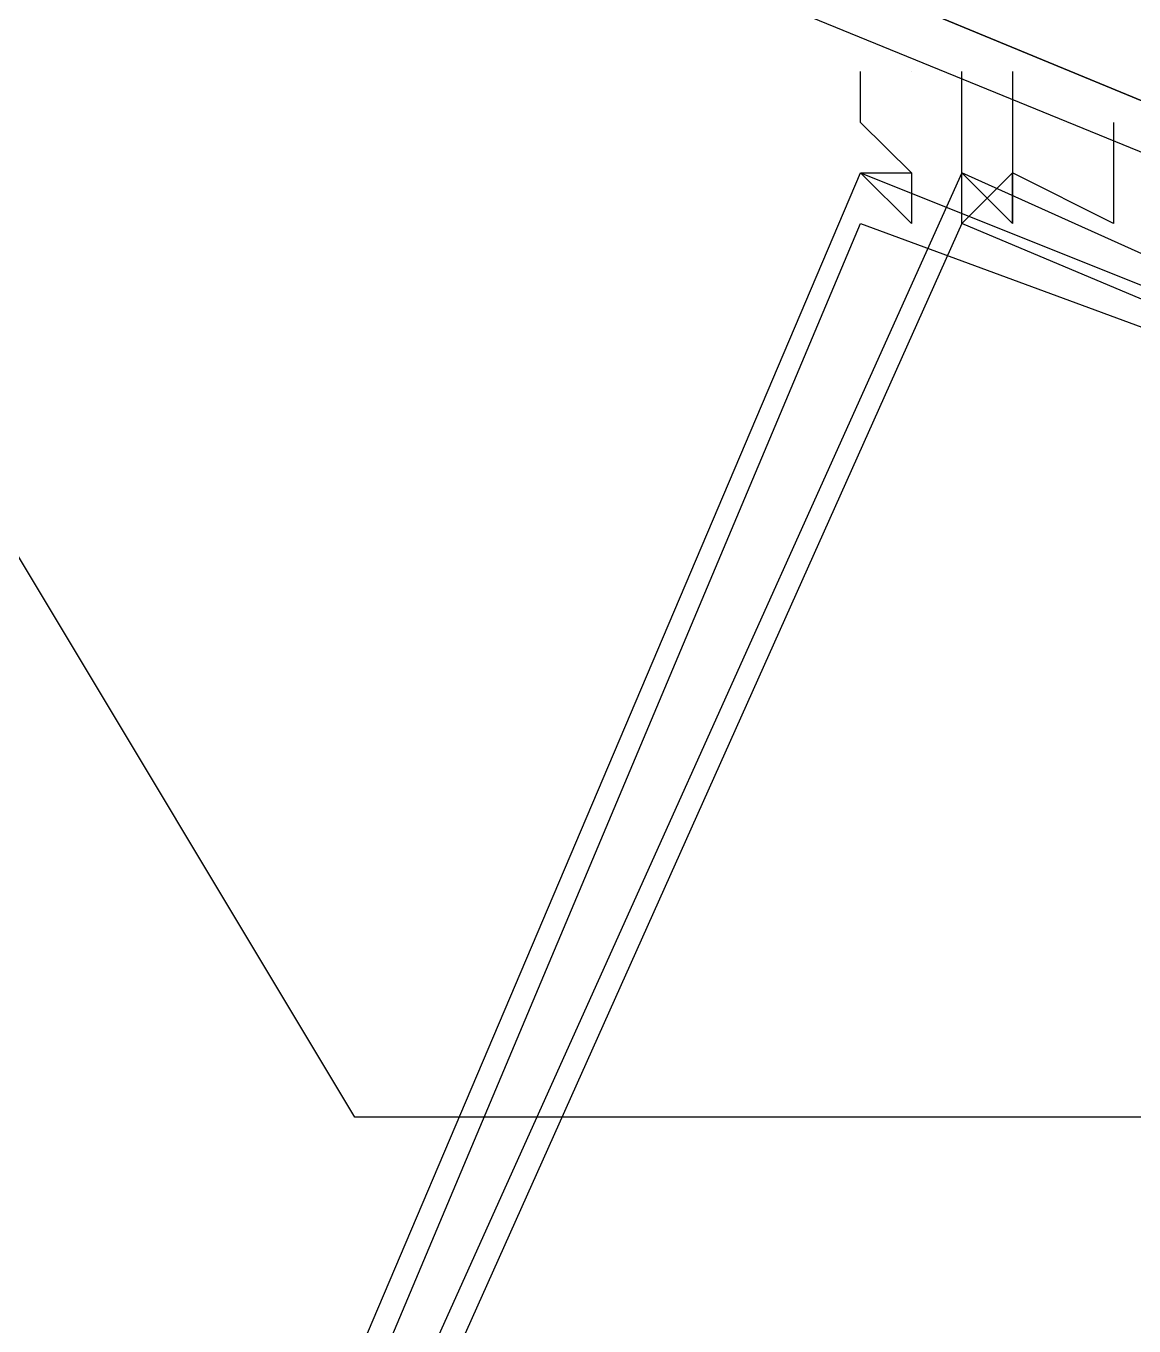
# Model space of a CAD drawing. Header units: feet. Extents: x -84 to 198, y -22 to 181.
# Drawn here: x 130.3134 to 130.6054, y 144.8871 to 145.2298 of the extents above; entities that cross this region are included whole.
import ezdxf

# ---------------------------------------------------------------- set-up
doc = ezdxf.new("R2010")
doc.units = ezdxf.units.FT
doc.layers.add('A-AREA-UNIDAD', color=30, linetype='CONTINUOUS')
doc.layers.add('A-LINEA', color=7, linetype='CONTINUOUS')

msp = doc.modelspace()

# ---------------------------------------------------------------- linework, layer by layer
at = {"layer": 'A-AREA-UNIDAD'}
msp.add_lwpolyline([(134, 143.5378), (130.912, 144.9422), (130.4, 144.9422), (130.208, 145.2622), (127.168, 146.4889), (126.672, 146.4889), (126.64, 146.7022), (123.52, 147.8578), (122.88, 147.8933), (122.848, 148.0889), (115.808, 150.2578), (115.2, 150.2578), (115.168, 150.4178), (111.328, 151.2178), (111.28, 151.3778), (104, 152.7289), (99.072, 153.3689), (92.192, 153.9022), (87.92, 153.9733)], dxfattribs=at)
at = {"layer": 'A-LINEA'}
for p, q in [((130.56, 145.2178), (130.56, 145.2178)), ((130.56, 145.2178), (130.56, 145.2178)), ((130.56, 145.2044), (130.56, 145.2044)), ((130.56, 145.2044), (130.56, 145.2044)), ((130.5867, 145.2044), (130.5867, 145.2044)), ((130.5867, 145.2044), (130.5867, 145.2044)), ((130.5867, 145.2044), (130.5867, 145.2044)), ((130.5867, 145.2044), (130.5867, 145.2044)), ((130.5467, 145.1911), (130.5467, 145.1911)), ((130.5467, 145.1911), (130.5467, 145.1911))]:
    msp.add_line(p, q, dxfattribs=at)
for points in [[(130.6667, 145.2178), (127.0267, 146.7111), (127.0133, 146.7111), (127.0133, 146.6978), (130.6533, 145.1911), (130.6667, 145.1911), (130.6667, 145.2178)], [(130.6667, 145.2178), (127.0267, 146.7111), (127.0133, 146.7111), (127.0133, 146.6978), (130.6533, 145.1911), (130.6667, 145.1911), (130.6667, 145.2178)], [(130.6533, 145.1911), (127.0133, 146.6978), (127, 146.6844), (127, 146.6711), (130.6533, 145.1778), (130.6533, 145.1911)], [(130.6533, 145.1911), (127.0133, 146.6978), (127, 146.6844), (127, 146.6711), (130.6533, 145.1778), (130.6533, 145.1911)], [(130.5467, 145.1778), (130.5333, 145.1911), (130.5467, 145.1911), (130.5467, 145.1911), (130.5467, 145.1911), (130.5467, 145.1911), (130.5333, 145.2044), (130.5333, 145.2044), (130.5333, 145.2178), (130.5333, 145.2178)], [(130.5467, 145.1778), (130.5333, 145.1911), (130.5467, 145.1911), (130.5467, 145.1911), (130.5467, 145.1911), (130.5467, 145.1911), (130.5333, 145.2044), (130.5333, 145.2044), (130.5333, 145.2178), (130.5333, 145.2178)], [(130.5467, 145.2178), (130.5467, 145.2178), (130.5467, 145.2178)], [(130.5467, 145.2178), (130.5467, 145.2178), (130.5467, 145.2178)], [(130.56, 145.1778), (130.56, 145.1778), (130.56, 145.1911), (130.56, 145.1911), (130.56, 145.1911), (130.56, 145.1911), (130.56, 145.1911), (130.56, 145.1911), (130.56, 145.1911), (130.56, 145.2178), (130.56, 145.2178)], [(130.56, 145.1778), (130.56, 145.1778), (130.56, 145.1911), (130.56, 145.1911), (130.56, 145.1911), (130.56, 145.1911), (130.56, 145.1911), (130.56, 145.1911), (130.56, 145.1911), (130.56, 145.2178), (130.56, 145.2178)], [(130.5733, 145.2178), (130.5733, 145.2178), (130.5733, 145.2044), (130.5733, 145.2044)], [(130.5733, 145.2178), (130.5733, 145.2178), (130.5733, 145.2044), (130.5733, 145.2044)], [(130.5733, 145.2044), (130.5733, 145.2044), (130.5733, 145.2044), (130.5733, 145.2044), (130.5733, 145.1778), (130.5733, 145.1778), (130.56, 145.1911), (130.56, 145.1911)], [(130.5733, 145.2044), (130.5733, 145.2044), (130.5733, 145.2044), (130.5733, 145.2044), (130.5733, 145.1778), (130.5733, 145.1778), (130.56, 145.1911), (130.56, 145.1911)], [(130.6, 145.2044), (130.6, 145.2044), (130.6, 145.2044), (130.6, 145.1778), (130.6, 145.1778), (130.5733, 145.1911), (130.5733, 145.1911), (130.5733, 145.1778), (130.5733, 145.1778), (130.5733, 145.1778), (130.5733, 145.1778)], [(130.6, 145.2044), (130.6, 145.2044), (130.6, 145.2044), (130.6, 145.1778), (130.6, 145.1778), (130.5733, 145.1911), (130.5733, 145.1911), (130.5733, 145.1778), (130.5733, 145.1778), (130.5733, 145.1778), (130.5733, 145.1778)], [(130.5867, 144.5511), (130.3067, 144.6578), (130.5333, 145.1911), (130.8, 145.0844), (130.5867, 144.5511)], [(130.5867, 144.5511), (130.3067, 144.6578), (130.5333, 145.1911), (130.8, 145.0844), (130.5867, 144.5511)], [(130.32, 144.6578), (130.5733, 144.5378), (130.8267, 145.0711), (130.56, 145.1911), (130.32, 144.6578)], [(130.32, 144.6578), (130.5733, 144.5378), (130.8267, 145.0711), (130.56, 145.1911), (130.32, 144.6578)], [(130.5467, 145.1911), (130.5467, 145.1911), (130.5467, 145.1911), (130.5467, 145.1778), (130.5467, 145.1778)], [(130.5467, 145.1911), (130.5467, 145.1911), (130.5467, 145.1911), (130.5467, 145.1778), (130.5467, 145.1778)], [(130.5733, 145.1778), (130.5733, 145.1778), (130.5733, 145.1911), (130.5733, 145.1911), (130.56, 145.1778)], [(130.5733, 145.1778), (130.5733, 145.1778), (130.5733, 145.1911), (130.5733, 145.1911), (130.56, 145.1778)], [(130.5733, 144.5644), (130.32, 144.6711), (130.5333, 145.1778), (130.7867, 145.0844), (130.5733, 144.5644)], [(130.5733, 144.5644), (130.32, 144.6711), (130.5333, 145.1778), (130.7867, 145.0844), (130.5733, 144.5644)], [(130.3333, 144.6711), (130.5733, 144.5511), (130.8133, 145.0711), (130.56, 145.1778), (130.3333, 144.6711)], [(130.3333, 144.6711), (130.5733, 144.5511), (130.8133, 145.0711), (130.56, 145.1778), (130.3333, 144.6711)]]:
    msp.add_lwpolyline(points, dxfattribs=at)
msp.add_lwpolyline([(130.5467, 145.1911), (130.5467, 145.1911), (130.5467, 145.1911), (130.5467, 145.1911)], close=True, dxfattribs=at)
msp.add_lwpolyline([(130.5467, 145.1911), (130.5467, 145.1911), (130.5467, 145.1911), (130.5467, 145.1911)], close=True, dxfattribs=at)

doc.saveas('drawing.dxf')
